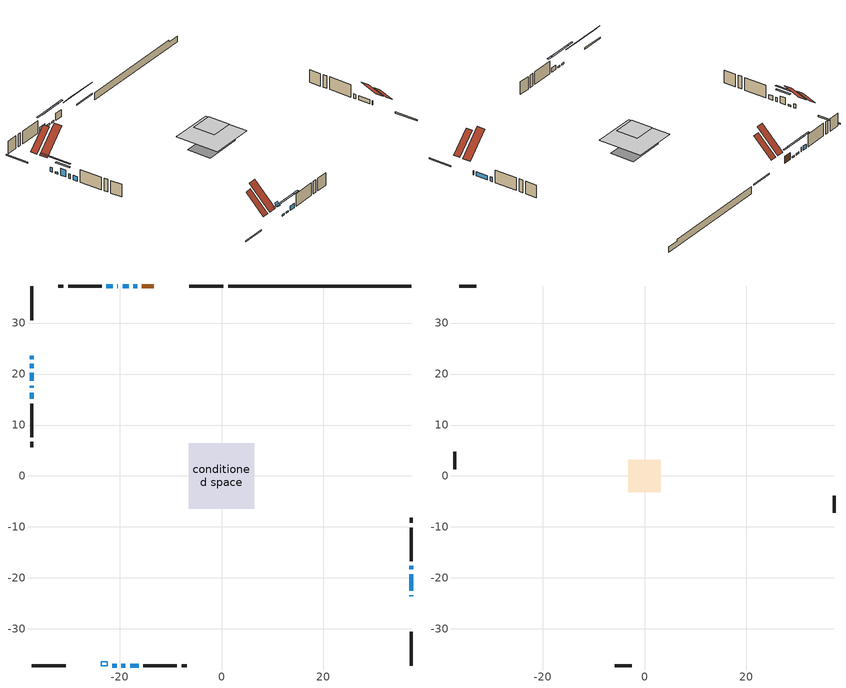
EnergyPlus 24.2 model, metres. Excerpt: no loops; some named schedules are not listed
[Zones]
conditioned space
 floor adiabatic (AdiabaticFloorConstruction): -6.39,-6.39 -6.39,6.39 6.39,6.39 6.39,-6.39 z1.7
 floor foundation (Slab1 construction): -5.49,-3.5 -5.49,3.5 5.49,3.5 5.49,-3.5 z-1.58
 wall outside (RimJoist1 construction): 0.38,37.27 -6.37,37.27 / -37.27,-37.27 -30.53,-37.27 / -37.27,37.27 -37.27,30.53 / 37.27,-37.27 37.27,-30.53 z0.48:0.78
 wall outside (AdiabaticWallConstruction 1): -13.32,37.27 -15.6,37.27 z0.48:2.51
 wall outside (AdiabaticWallConstruction): 37.27,-23.58 37.27,-23.44 / -37.27,23.58 -37.27,22.92 / -20.31,37.27 -20.45,37.27 / 37.27,-22.51 37.27,-19.24 / -37.27,17.72 -37.27,17.29 / -21.38,37.27 -22.56,37.27 / -37.27,16.36 -37.27,15.14 / -17.94,-37.27 -16.25,-37.27 / 37.27,-18.31 37.27,-17.65 z0.48:1.7; -16.52,37.27 -17.31,37.27 / -19.66,-37.27 -18.87,-37.27 z0.48:0.86; -18.24,37.27 -19.39,37.27 / -21.45,-37.27 -20.58,-37.27 z0.48:0.91; -37.27,21.99 -37.27,21.15 z0.48:0.94; -37.27,20.23 -37.27,18.65 z0.48:2.46
 wall outside (Wall1 construction): -23.49,37.27 -30.08,37.27 / -15.32,-37.27 -8.74,-37.27 / -37.27,14.21 -37.27,7.63 / 37.27,-16.72 37.27,-10.14 z0.48:4.14
 wall outside (Wall2 construction): -31.01,37.27 -32.04,37.27 / -7.81,-37.27 -6.77,-37.27 / -37.27,6.7 -37.27,5.66 / 37.27,-9.21 37.27,-8.17 z0.48:4.14
 wall foundation (FoundationWall1 construction): 1.31,37.27,-1.58 1.31,37.27,0.48 33.67,37.27,0.48 33.67,37.27,-0.03 37.27,37.27,-0.03 37.27,37.27,-1.58
 window (WindowConstruction 8): 37.27,-23.58 37.27,-23.44 z0.48:1.7
 window (WindowConstruction 7): -37.27,23.58 -37.27,22.92 z0.48:1.7
 window (WindowConstruction 10): -16.53,37.27 -17.31,37.27 z0.48:0.86
 window (WindowConstruction 11): -18.24,37.27 -19.38,37.27 z0.48:0.91
 window (WindowConstruction 12): -37.27,21.99 -37.27,21.15 z0.48:0.94
 window (WindowConstruction 13): -21.45,-37.27 -20.58,-37.27 z0.48:0.91
 window (WindowConstruction 14): -19.66,-37.27 -18.87,-37.27 z0.48:0.86
 window (WindowConstruction 9): -20.31,37.27 -20.45,37.27 z0.48:1.7
 window (WindowConstruction): -37.27,20.23 -37.27,18.65 z0.48:2.46
 window (WindowConstruction 1): 37.27,-22.51 37.27,-19.24 z0.48:1.7
 window (WindowConstruction 2): -37.27,17.72 -37.27,17.29 z0.48:1.7
 window (WindowConstruction 3): -21.38,37.27 -22.56,37.27 z0.48:1.7
 window (WindowConstruction 4): -37.27,16.36 -37.27,15.14 z0.48:1.7
 window (WindowConstruction 5): -17.94,-37.27 -16.25,-37.27 z0.48:1.7
 window (WindowConstruction 6): 37.27,-18.31 37.27,-17.65 z0.48:1.7
 door (Door): -13.32,37.27 -15.6,37.27 z0.48:2.51
 ceiling adiabatic (AdiabaticFloorConstruction): 6.39,-6.39 6.39,6.39 -6.39,6.39 -6.39,-6.39 z1.7
 roof outside (Roof2 construction): -12.39,37.27,4.14 -12.39,30.9,10.51 -10.14,30.9,10.51 -10.14,37.27,4.14; -24.5,-37.27,4.14 -24.5,-30.9,10.51 -26.76,-30.9,10.51 -26.76,-37.27,4.14; -37.27,24.5,4.14 -30.9,24.5,10.51 -30.9,26.76,10.51 -37.27,26.76,4.14; 37.27,-24.5,4.14 30.9,-24.5,10.51 30.9,-26.76,10.51 37.27,-26.76,4.14
 roof outside (AdiabaticRoofConstruction): -22.38,-37.27,4.14 -22.38,-36.42,4.99 -23.58,-36.42,4.99 -23.58,-37.27,4.14
 skylight (SkylightConstruction): -22.38,-37.27,4.14 -22.38,-36.42,4.99 -23.58,-36.42,4.99 -23.58,-37.27,4.14
attic - vented
 floor to conditioned space (Floor1 construction Reversed): -3.2,-3.2 -3.2,3.2 3.2,3.2 3.2,-3.2 z4.14
 wall outside (Wall3 construction): -32.97,37.27 -36.34,37.27 / -5.84,-37.27 -2.47,-37.27 / -37.27,4.73 -37.27,1.36 / 37.27,-7.24 37.27,-3.87 z0.48:4.14
 roof outside (Roof1 construction): -9.21,37.27,4.14 -9.21,31.86,9.54 -7.3,31.86,9.54 -7.3,37.27,4.14; -27.69,-37.27,4.14 -27.69,-31.86,9.54 -29.6,-31.86,9.54 -29.6,-37.27,4.14; -37.27,27.69,4.14 -31.86,27.69,9.54 -31.86,29.6,9.54 -37.27,29.6,4.14; 37.27,-27.69,4.14 31.86,-27.69,9.54 31.86,-29.6,9.54 37.27,-29.6,4.14
shading: -21.29,37.27 -12.54,37.27 -12.54,37.68 -21.29,37.68 z4.84; -23.36,37.27 -14.26,37.27 -14.26,37.68 -23.36,37.68 z4.89; -37.27,17.17 -37.27,25.97 -37.68,25.97 -37.68,17.17 z4.92; -16.6,-37.27 -25.43,-37.27 -25.43,-37.68 -16.6,-37.68 z4.89; -14.89,-37.27 -23.64,-37.27 -23.64,-37.68 -14.89,-37.68 z4.84; -37.27,17.23 -37.27,21.65 -37.68,21.65 -37.68,17.23 z3.88
[Building]
Building 1: Terrain=Suburbs
[Site:Location]
Toronto Intl AP_ON: Latitude {deg}=43.68; Longitude {deg}=-79.63; Time Zone {hr}=-5; Elevation {m}=173; Keep Site Location Information=Yes
[Site:GroundTemperature:Shallow]
4.59119, 2.66285, 2.50842, 3.42352, 7.09712, 10.7536, 13.9236, 15.9317, 16.1023, 14.4691, 11.3799, 7.83558
[Site:WaterMainsTemperature]
Calculation Method=Schedule; Temperature Schedule=mains temperature schedule
[Material] Roughness=Rough; Thermal Absorptance=0.9
Name | Thickness {m} | Conductivity {W/m-K} | Density {kg/m3} | Specific Heat {J/kg-K} | Solar Absorptance | Visible Absorptance
asphalt or fiberglass shingles | 0.00635 | 0.162714 | 1121.4 | 1465.45 | 0.4 | 0.4
asphalt or fiberglass shingles 1 | 0.00635 | 0.162714 | 1121.4 | 1465.45 | 0.7 | 0.7
ceiling loosefill ins | 0.0846667 | 0.0480833 | 16.02 | 1046.75 | 0.7 | 0.7
ceiling stud and cavity | 0.1397 | 0.645001 | 65.682 | 1177.47 | 0.7 | 0.7
concrete 4.0 in. | 0.1016 | 1.803125 | 2242.8 | 837.4 | 0.7 | 0.7
concrete 8.0 in. | 0.2032 | 1.803125 | 2242.8 | 837.4 | 0.7 | 0.7
door material | 0.04445 | 0.053851 | 512.64 | 1214.23 | 0.7 | 0.7
exterior vertical ins | 0.0436689 | 0.029427 | 32.04 | 1214.23 | 0.7 | 0.7
floor covering | 0.0127 | 0.0433444 | 54.468 | 1339.84 | 0.6 | 0.6
floor rigid ins; roof rigid ins 1; wall rigid ins | 0.512978 | 0.029427 | 32.04 | 1214.23 | 0.7 | 0.7
floor stud and cavity | 0.1397 | 1.75129 | 37.0049 | 1207.88 | 0.7 | 0.7
furniture material conditioned space 1 | 0.1524 | 0.115458 | 640.8 | 1214.23 | 0.6 | 0.6
gypsum board | 0.0127 | 0.160291 | 801 | 837.4 | 0.6 | 0.6
gypsum board 1 | 0.0127 | 0.160291 | 801 | 837.4 | 0.7 | 0.7
osb sheathing 0.5 in. | 0.0127 | 0.115458 | 512.64 | 1214.23 | 0.7 | 0.7
osb sheathing 0.75 in. | 0.01905 | 0.115458 | 512.64 | 1214.23 | 0.7 | 0.7
osb sheathing 2.0 in. | 0.0508 | 0.115458 | 512.64 | 1214.23 | 0.7 | 0.7
rim joist rigid ins; roof rigid ins | 0.051816 | 0.029427 | 32.04 | 1214.23 | 0.7 | 0.7
rim joist stud and cavity | 0.0508 | 0.128462 | 125.044 | 1163.47 | 0.6 | 0.6
roof stud and cavity | 0.2032 | 0.119408 | 78.34581 | 1123.46 | 0.7 | 0.7
roof stud and cavity 1 | 0.18415 | 1.7869 | 37.0049 | 1207.88 | 0.6 | 0.6
wall stud and cavity | 0.1397 | 0.11515 | 139.0536 | 1170.24 | 0.7 | 0.7
wall stud and cavity 1 | 0.1397 | 0.108534 | 139.0536 | 1170.24 | 0.7 | 0.7
wall stud and cavity 2 | 0.0889 | 6.9971 | 50.32683 | 1063.81 | 0.6 | 0.6
wall stud and cavity 3 | 0.0889 | 0.380278 | 52.3479 | 1209.89 | 0.7 | 0.7
wall stud and cavity 4 | 0.0889 | 0.391764 | 83.0341 | 1211.67 | 0.7 | 0.7
wood siding | 0.0254 | 0.102417 | 544.68 | 1172.36 | 0.4 | 0.4
wood siding 1 | 0.00254 | 0.102417 | 544.68 | 1172.36 | 0.4 | 0.4
wood siding 2; wood siding 3; wood siding 4 | 0.0254 | 0.102417 | 544.68 | 1172.36 | 0.7 | 0.7
[WindowMaterial:SimpleGlazingSystem]
Name | U-Factor {W/m2-K} | Solar Heat Gain Coefficient
SkylightMaterial | 6.85252 | 0.8387
WindowMaterial | 4.3272 | 0.68
WindowMaterial 1 | 3.27961 | 0.66
WindowMaterial 10 | 3.03319 | 0.44
WindowMaterial 2 | 3.259172 | 0.45
WindowMaterial 3 | 3.28586 | 0.57
WindowMaterial 4 | 3.29154 | 0.59
WindowMaterial 5 | 3.26882 | 0.55
WindowMaterial 6 | 7.08671 | 0.65
WindowMaterial 7 | 6.169147 | 0.57
WindowMaterial 8 | 5.57693 | 0.6
WindowMaterial 9 | 5.80348 | 0.59
[Construction]
AdiabaticFloorConstruction: floor stud and cavity, floor rigid ins, osb sheathing 0.75 in., floor covering
AdiabaticRoofConstruction: asphalt or fiberglass shingles 1, roof rigid ins 1, osb sheathing 0.75 in., roof stud and cavity 1
AdiabaticWallConstruction: wood siding 3, wall rigid ins, wall stud and cavity 3, gypsum board
AdiabaticWallConstruction 1: wood siding 4, wall rigid ins, wall stud and cavity 3, gypsum board
Door: door material
Floor1 construction Reversed: gypsum board, ceiling stud and cavity, ceiling loosefill ins
FoundationWall1 construction: concrete 8.0 in., gypsum board 1
furniture construction conditioned space 1: furniture material conditioned space 1
PartitionWallConstruction: gypsum board, wall stud and cavity 4, gypsum board
RimJoist1 construction: wood siding 2, rim joist rigid ins, osb sheathing 2.0 in., rim joist stud and cavity
Roof1 construction: asphalt or fiberglass shingles
Roof2 construction: asphalt or fiberglass shingles, roof rigid ins, osb sheathing 0.75 in., roof stud and cavity, gypsum board
SkylightConstruction: SkylightMaterial
Slab1 construction: concrete 4.0 in.
Wall1 construction: wood siding, osb sheathing 0.5 in., wall stud and cavity, gypsum board
Wall2 construction: wood siding, osb sheathing 0.5 in., wall stud and cavity 1, gypsum board
Wall3 construction: wood siding 1, wall stud and cavity 2
WindowConstruction: WindowMaterial
WindowConstruction 1: WindowMaterial 1
WindowConstruction 10; WindowConstruction 14: WindowMaterial 7
WindowConstruction 11: WindowMaterial 8
WindowConstruction 12: WindowMaterial 9
WindowConstruction 13: WindowMaterial 10
WindowConstruction 2: WindowMaterial 2
WindowConstruction 3; WindowConstruction 4: WindowMaterial 3
WindowConstruction 5: WindowMaterial 4
WindowConstruction 6; WindowConstruction 7: WindowMaterial 5
WindowConstruction 8; WindowConstruction 9: WindowMaterial 6
[Zone] Multiplier=1; Part of Total Floor Area=Yes
Name | Volume {m3}
attic - vented | 32.4914
conditioned space | 531.5
[Space]
Name | Zone | Volume {m3}
attic - vented 1 | attic - vented | 32.4914
conditioned space 1 | conditioned space | 531.5
[ZoneInfiltration:EffectiveLeakageArea]
infil attic - vented 1: Zone or Space=attic - vented 1; Schedule=Always On Discrete; Effective Air Leakage Area {cm2}=1693.36; Stack Coefficient=0.000630328; Wind Coefficient=1.6963e-05
[ZoneMixing]
whole house fan mix: Zone or Space=attic - vented; Schedule=Always On Continuous; Design Flow Rate Calculation Method=Flow/Zone; Design Flow Rate {m3/s}=0; Source Zone or Space=conditioned space
[SurfaceProperty:ExposedFoundationPerimeter]
Slab1: Exposed Perimeter Calculation Method=TotalExposedPerimeter; Total Exposed Perimeter {m}=35.966
[InternalMass] Zone or ZoneList=conditioned space; Space or SpaceList=conditioned space 1
Name | Construction | Surface Area {m2}
furniture mass conditioned space 1 | furniture construction conditioned space 1 | 96.2
partition wall mass | PartitionWallConstruction | 240.5
[Lights]
interior lighting: Zone or ZoneList or Space or SpaceList=conditioned space 1; Schedule=interior lighting schedule; Design Level Calculation Method=LightingLevel; Lighting Level {W}=343.2; Return Air Fraction=0; Fraction Radiant=0.6; Fraction Visible=0.2; Fraction Replaceable=1
[People]
occupants: Zone or ZoneList or Space or SpaceList=conditioned space 1; Number of People Schedule=occupants schedule; Number of People Calculation Method=People; Number of People=3; Fraction Radiant=0.314171; Sensible Heat Fraction=0.56303; Activity Level Schedule=occupants activity schedule; Carbon Dioxide Generation Rate {m3/s-W}=0; Enable ASHRAE 55 Comfort Warnings=No; Mean Radiant Temperature Calculation Type=EnclosureAveraged
[ElectricEquipment] Zone or ZoneList or Space or SpaceList=conditioned space 1; Design Level Calculation Method=EquipmentLevel
Name | Schedule | Design Level {W} | Fraction Latent | Fraction Radiant | Fraction Lost
clothes dryer | clothes dryer schedule | 140.772 | 0.015 | 0.081 | 0.85
clothes washer | clothes washer schedule | 32.1985 | 0.03 | 0.162 | 0.7
cooking range | cooking range schedule | 215.147 | 0.08 | 0.432 | 0.2
dishwasher | dishwasher schedule | 66.8632 | 0.3 | 0.18 | 0.4
fridge | fridge schedule | 72.9452 | 0 | 0.6 | 0
mech vent house fan | mech vent house fan schedule | 0 | 0 | 0 | 1
mech vent house fan cfis | mech vent house fan cfis schedule | 0 | 0 | 0 | 0
misc plug loads | misc plug loads schedule | 494.7 | 0.045 | 0.513 | 0.1
whole house fan | Always On Discrete | 0 | 0 | 0 | 1
[OtherEquipment] Zone or ZoneList or Space or SpaceList=conditioned space 1; Design Level Calculation Method=EquipmentLevel
Name | Fuel Type | Schedule | Design Level {W} | Fraction Latent | Fraction Radiant | Fraction Lost
clothes dryer 1 | Electricity | clothes dryer schedule | 0 | 0.015 | 0.081 | 0.85
cooking range 1 | Electricity | cooking range schedule | 0 | 0.08 | 0.432 | 0.2
general water use latent | None | general water use schedule | 62.594 | 1 | 0 | 0
general water use sensible | None | general water use schedule | -61.6891 | 0 | 0.6 | 0
mech vent house fan latent load | None | Always On Discrete | 0 | 1 | 0 | 0
mech vent house fan sensible load | None | Always On Discrete | 0 | 0 | 0 | 0
water heater energy adjustment1 | NaturalGas | Always On Discrete | 0.01 | 0 | 0 | 1
[ZoneInfiltration:DesignFlowRate] Zone or ZoneList or Space or SpaceList=conditioned space 1; Schedule=Always On Discrete; Design Flow Rate Calculation Method=Flow/Zone; Design Flow Rate {m3/s}=0
infil flow; natural vent flow; whole house fan flow
[Foundation:Kiva]
Foundation Kiva 1: Initial Indoor Air Temperature {C}=18; Wall Height Above Grade {m}=0.479999; Wall Depth Below Slab {m}=0.2032; Custom Block Material Name 1=exterior vertical ins; Custom Block Depth 1 {m}=2.05999; Custom Block X Position 1 {m}=0.2159; Custom Block Z Position 1 {m}=0
[Foundation:Kiva:Settings]
Soil Conductivity {W/m-K}=0.849921; Soil Density {kg/m3}=1842.3; Soil Specific Heat {J/kg-K}=418.7; Ground Solar Absorptivity=0.9; Ground Thermal Absorptivity=0.9; Ground Surface Roughness {m}=0.03; Far-Field Width {m}=40; Deep-Ground Boundary Condition=ZeroFlux; Deep-Ground Depth {m}=40; Minimum Cell Dimension {m}=0.2; Maximum Cell Growth Coefficient=3; Simulation Timestep=Timestep
[Exterior:Lights]
exterior lighting: Schedule=exterior lighting schedule; Design Level {W}=75.6
[Schedule:Constant]
Name | Hourly Value
Always On Continuous; mech vent house fan schedule; mech vent house fan cfis schedule; Always On Discrete | 1
occupants activity schedule | 117.228
fridge schedule | 0
[Schedule:Week:Daily]
interior lighting schedule Week Rule - Jan1-Jan27: interior lighting schedule day, interior lighting schedule day, interior lighting schedule day, interior lighting schedule day, interior lighting schedule day, interior lighting schedule day, interior lighting schedule day, interior lighting schedule default day, interior lighting schedule default day, interior lighting schedule default day, interior lighting schedule default day, interior lighting schedule default day
interior lighting schedule Week Rule - Jan28-Feb3: interior lighting schedule day, interior lighting schedule day, interior lighting schedule day, interior lighting schedule day, interior lighting schedule day 1, interior lighting schedule day 1, interior lighting schedule day 1, interior lighting schedule default day, interior lighting schedule default day, interior lighting schedule default day, interior lighting schedule default day, interior lighting schedule default day
interior lighting schedule Week Rule - Feb4-Feb24: interior lighting schedule day 1, interior lighting schedule day 1, interior lighting schedule day 1, interior lighting schedule day 1, interior lighting schedule day 1, interior lighting schedule day 1, interior lighting schedule day 1, interior lighting schedule default day, interior lighting schedule default day, interior lighting schedule default day, interior lighting schedule default day, interior lighting schedule default day
interior lighting schedule Week Rule - Feb25-Mar3: interior lighting schedule day 1, interior lighting schedule day 1, interior lighting schedule day 1, interior lighting schedule day 1, interior lighting schedule day 2, interior lighting schedule day 2, interior lighting schedule day 2, interior lighting schedule default day, interior lighting schedule default day, interior lighting schedule default day, interior lighting schedule default day, interior lighting schedule default day
interior lighting schedule Week Rule - Mar4-Mar31: interior lighting schedule day 2, interior lighting schedule day 2, interior lighting schedule day 2, interior lighting schedule day 2, interior lighting schedule day 2, interior lighting schedule day 2, interior lighting schedule day 2, interior lighting schedule default day, interior lighting schedule default day, interior lighting schedule default day, interior lighting schedule default day, interior lighting schedule default day
interior lighting schedule Week Rule - Apr1-Apr28: interior lighting schedule day 3, interior lighting schedule day 3, interior lighting schedule day 3, interior lighting schedule day 3, interior lighting schedule day 3, interior lighting schedule day 3, interior lighting schedule day 3, interior lighting schedule default day, interior lighting schedule default day, interior lighting schedule default day, interior lighting schedule default day, interior lighting schedule default day
interior lighting schedule Week Rule - Apr29-May5: interior lighting schedule day 3, interior lighting schedule day 3, interior lighting schedule day 4, interior lighting schedule day 4, interior lighting schedule day 4, interior lighting schedule day 4, interior lighting schedule day 4, interior lighting schedule default day, interior lighting schedule default day, interior lighting schedule default day, interior lighting schedule default day, interior lighting schedule default day
interior lighting schedule Week Rule - May6-May26: interior lighting schedule day 4, interior lighting schedule day 4, interior lighting schedule day 4, interior lighting schedule day 4, interior lighting schedule day 4, interior lighting schedule day 4, interior lighting schedule day 4, interior lighting schedule default day, interior lighting schedule default day, interior lighting schedule default day, interior lighting schedule default day, interior lighting schedule default day
interior lighting schedule Week Rule - May27-Jun2: interior lighting schedule day 4, interior lighting schedule day 4, interior lighting schedule day 4, interior lighting schedule day 4, interior lighting schedule day 4, interior lighting schedule day 5, interior lighting schedule day 5, interior lighting schedule default day, interior lighting schedule default day, interior lighting schedule default day, interior lighting schedule default day, interior lighting schedule default day
interior lighting schedule Week Rule - Jun3-Jun30: interior lighting schedule day 5, interior lighting schedule day 5, interior lighting schedule day 5, interior lighting schedule day 5, interior lighting schedule day 5, interior lighting schedule day 5, interior lighting schedule day 5, interior lighting schedule default day, interior lighting schedule default day, interior lighting schedule default day, interior lighting schedule default day, interior lighting schedule default day
interior lighting schedule Week Rule - Jul1-Jul28: interior lighting schedule day 6, interior lighting schedule day 6, interior lighting schedule day 6, interior lighting schedule day 6, interior lighting schedule day 6, interior lighting schedule day 6, interior lighting schedule day 6, interior lighting schedule default day, interior lighting schedule default day, interior lighting schedule default day, interior lighting schedule default day, interior lighting schedule default day
interior lighting schedule Week Rule - Jul29-Aug4: interior lighting schedule day 6, interior lighting schedule day 6, interior lighting schedule day 6, interior lighting schedule day 7, interior lighting schedule day 7, interior lighting schedule day 7, interior lighting schedule day 7, interior lighting schedule default day, interior lighting schedule default day, interior lighting schedule default day, interior lighting schedule default day, interior lighting schedule default day
interior lighting schedule Week Rule - Aug5-Aug25: interior lighting schedule day 7, interior lighting schedule day 7, interior lighting schedule day 7, interior lighting schedule day 7, interior lighting schedule day 7, interior lighting schedule day 7, interior lighting schedule day 7, interior lighting schedule default day, interior lighting schedule default day, interior lighting schedule default day, interior lighting schedule default day, interior lighting schedule default day
interior lighting schedule Week Rule - Aug26-Sep1: interior lighting schedule day 7, interior lighting schedule day 7, interior lighting schedule day 7, interior lighting schedule day 7, interior lighting schedule day 7, interior lighting schedule day 7, interior lighting schedule day 8, interior lighting schedule default day, interior lighting schedule default day, interior lighting schedule default day, interior lighting schedule default day, interior lighting schedule default day
interior lighting schedule Week Rule - Sep2-Sep29: interior lighting schedule day 8, interior lighting schedule day 8, interior lighting schedule day 8, interior lighting schedule day 8, interior lighting schedule day 8, interior lighting schedule day 8, interior lighting schedule day 8, interior lighting schedule default day, interior lighting schedule default day, interior lighting schedule default day, interior lighting schedule default day, interior lighting schedule default day
interior lighting schedule Week Rule - Sep30-Oct6: interior lighting schedule day 8, interior lighting schedule day 9, interior lighting schedule day 9, interior lighting schedule day 9, interior lighting schedule day 9, interior lighting schedule day 9, interior lighting schedule day 9, interior lighting schedule default day, interior lighting schedule default day, interior lighting schedule default day, interior lighting schedule default day, interior lighting schedule default day
interior lighting schedule Week Rule - Oct7-Oct27: interior lighting schedule day 9, interior lighting schedule day 9, interior lighting schedule day 9, interior lighting schedule day 9, interior lighting schedule day 9, interior lighting schedule day 9, interior lighting schedule day 9, interior lighting schedule default day, interior lighting schedule default day, interior lighting schedule default day, interior lighting schedule default day, interior lighting schedule default day
interior lighting schedule Week Rule - Oct28-Nov3: interior lighting schedule day 9, interior lighting schedule day 9, interior lighting schedule day 9, interior lighting schedule day 9, interior lighting schedule day 10, interior lighting schedule day 10, interior lighting schedule day 10, interior lighting schedule default day, interior lighting schedule default day, interior lighting schedule default day, interior lighting schedule default day, interior lighting schedule default day
interior lighting schedule Week Rule - Nov4-Nov24: interior lighting schedule day 10, interior lighting schedule day 10, interior lighting schedule day 10, interior lighting schedule day 10, interior lighting schedule day 10, interior lighting schedule day 10, interior lighting schedule day 10, interior lighting schedule default day, interior lighting schedule default day, interior lighting schedule default day, interior lighting schedule default day, interior lighting schedule default day
interior lighting schedule Week Rule - Nov25-Dec1: interior lighting schedule day 10, interior lighting schedule day 10, interior lighting schedule day 10, interior lighting schedule day 10, interior lighting schedule day 10, interior lighting schedule day 10, interior lighting schedule day 11, interior lighting schedule default day, interior lighting schedule default day, interior lighting schedule default day, interior lighting schedule default day, interior lighting schedule default day
interior lighting schedule Week Rule - Dec2-Dec31: interior lighting schedule day 11, interior lighting schedule day 11, interior lighting schedule day 11, interior lighting schedule day 11, interior lighting schedule day 11, interior lighting schedule day 11, interior lighting schedule day 11, interior lighting schedule default day, interior lighting schedule default day, interior lighting schedule default day, interior lighting schedule default day, interior lighting schedule default day
occupants schedule Week Rule - Jan1-Dec31: occupants schedule day, occupants schedule day, occupants schedule day, occupants schedule day, occupants schedule day, occupants schedule day, occupants schedule day, occupants schedule default day, occupants schedule default day, occupants schedule default day, occupants schedule default day, occupants schedule default day
clothes dryer schedule Week Rule - Jan1-Dec31: clothes dryer schedule day, clothes dryer schedule day, clothes dryer schedule day, clothes dryer schedule day, clothes dryer schedule day, clothes dryer schedule day, clothes dryer schedule day, clothes dryer schedule default day, clothes dryer schedule default day, clothes dryer schedule default day, clothes dryer schedule default day, clothes dryer schedule default day
clothes washer schedule Week Rule - Jan1-Dec31: clothes washer schedule day, clothes washer schedule day, clothes washer schedule day, clothes washer schedule day, clothes washer schedule day, clothes washer schedule day, clothes washer schedule day, clothes washer schedule default day, clothes washer schedule default day, clothes washer schedule default day, clothes washer schedule default day, clothes washer schedule default day
cooking range schedule Week Rule - Jan1-Dec31: cooking range schedule day, cooking range schedule day, cooking range schedule day, cooking range schedule day, cooking range schedule day, cooking range schedule day, cooking range schedule day, cooking range schedule default day, cooking range schedule default day, cooking range schedule default day, cooking range schedule default day, cooking range schedule default day
dishwasher schedule Week Rule - Jan1-Dec31: dishwasher schedule day, dishwasher schedule day, dishwasher schedule day, dishwasher schedule day, dishwasher schedule day, dishwasher schedule day, dishwasher schedule day, dishwasher schedule default day, dishwasher schedule default day, dishwasher schedule default day, dishwasher schedule default day, dishwasher schedule default day
misc plug loads schedule Week Rule - Jan1-Dec31: misc plug loads schedule day, misc plug loads schedule day, misc plug loads schedule day, misc plug loads schedule day, misc plug loads schedule day, misc plug loads schedule day, misc plug loads schedule day, misc plug loads schedule default day, misc plug loads schedule default day, misc plug loads schedule default day, misc plug loads schedule default day, misc plug loads schedule default day
general water use schedule Week Rule - Jan1-Dec31: general water use schedule day, general water use schedule day, general water use schedule day, general water use schedule day, general water use schedule day, general water use schedule day, general water use schedule day, general water use schedule default day, general water use schedule default day, general water use schedule default day, general water use schedule default day, general water use schedule default day
exterior lighting schedule Week Rule - Jan1-Jan27: exterior lighting schedule day, exterior lighting schedule day, exterior lighting schedule day, exterior lighting schedule day, exterior lighting schedule day, exterior lighting schedule day, exterior lighting schedule day, exterior lighting schedule default day, exterior lighting schedule default day, exterior lighting schedule default day, exterior lighting schedule default day, exterior lighting schedule default day
exterior lighting schedule Week Rule - Jan28-Feb3: exterior lighting schedule day, exterior lighting schedule day, exterior lighting schedule day, exterior lighting schedule day, exterior lighting schedule day 1, exterior lighting schedule day 1, exterior lighting schedule day 1, exterior lighting schedule default day, exterior lighting schedule default day, exterior lighting schedule default day, exterior lighting schedule default day, exterior lighting schedule default day
exterior lighting schedule Week Rule - Feb4-Feb24: exterior lighting schedule day 1, exterior lighting schedule day 1, exterior lighting schedule day 1, exterior lighting schedule day 1, exterior lighting schedule day 1, exterior lighting schedule day 1, exterior lighting schedule day 1, exterior lighting schedule default day, exterior lighting schedule default day, exterior lighting schedule default day, exterior lighting schedule default day, exterior lighting schedule default day
exterior lighting schedule Week Rule - Feb25-Mar3: exterior lighting schedule day 1, exterior lighting schedule day 1, exterior lighting schedule day 1, exterior lighting schedule day 1, exterior lighting schedule day 2, exterior lighting schedule day 2, exterior lighting schedule day 2, exterior lighting schedule default day, exterior lighting schedule default day, exterior lighting schedule default day, exterior lighting schedule default day, exterior lighting schedule default day
exterior lighting schedule Week Rule - Mar4-Mar31: exterior lighting schedule day 2, exterior lighting schedule day 2, exterior lighting schedule day 2, exterior lighting schedule day 2, exterior lighting schedule day 2, exterior lighting schedule day 2, exterior lighting schedule day 2, exterior lighting schedule default day, exterior lighting schedule default day, exterior lighting schedule default day, exterior lighting schedule default day, exterior lighting schedule default day
exterior lighting schedule Week Rule - Apr1-Apr28: exterior lighting schedule day 3, exterior lighting schedule day 3, exterior lighting schedule day 3, exterior lighting schedule day 3, exterior lighting schedule day 3, exterior lighting schedule day 3, exterior lighting schedule day 3, exterior lighting schedule default day, exterior lighting schedule default day, exterior lighting schedule default day, exterior lighting schedule default day, exterior lighting schedule default day
exterior lighting schedule Week Rule - Apr29-May5: exterior lighting schedule day 3, exterior lighting schedule day 3, exterior lighting schedule day 4, exterior lighting schedule day 4, exterior lighting schedule day 4, exterior lighting schedule day 4, exterior lighting schedule day 4, exterior lighting schedule default day, exterior lighting schedule default day, exterior lighting schedule default day, exterior lighting schedule default day, exterior lighting schedule default day
exterior lighting schedule Week Rule - May6-May26: exterior lighting schedule day 4, exterior lighting schedule day 4, exterior lighting schedule day 4, exterior lighting schedule day 4, exterior lighting schedule day 4, exterior lighting schedule day 4, exterior lighting schedule day 4, exterior lighting schedule default day, exterior lighting schedule default day, exterior lighting schedule default day, exterior lighting schedule default day, exterior lighting schedule default day
exterior lighting schedule Week Rule - May27-Jun2: exterior lighting schedule day 4, exterior lighting schedule day 4, exterior lighting schedule day 4, exterior lighting schedule day 4, exterior lighting schedule day 4, exterior lighting schedule day 5, exterior lighting schedule day 5, exterior lighting schedule default day, exterior lighting schedule default day, exterior lighting schedule default day, exterior lighting schedule default day, exterior lighting schedule default day
exterior lighting schedule Week Rule - Jun3-Jun30: exterior lighting schedule day 5, exterior lighting schedule day 5, exterior lighting schedule day 5, exterior lighting schedule day 5, exterior lighting schedule day 5, exterior lighting schedule day 5, exterior lighting schedule day 5, exterior lighting schedule default day, exterior lighting schedule default day, exterior lighting schedule default day, exterior lighting schedule default day, exterior lighting schedule default day
exterior lighting schedule Week Rule - Jul1-Jul28: exterior lighting schedule day 6, exterior lighting schedule day 6, exterior lighting schedule day 6, exterior lighting schedule day 6, exterior lighting schedule day 6, exterior lighting schedule day 6, exterior lighting schedule day 6, exterior lighting schedule default day, exterior lighting schedule default day, exterior lighting schedule default day, exterior lighting schedule default day, exterior lighting schedule default day
exterior lighting schedule Week Rule - Jul29-Aug4: exterior lighting schedule day 6, exterior lighting schedule day 6, exterior lighting schedule day 6, exterior lighting schedule day 7, exterior lighting schedule day 7, exterior lighting schedule day 7, exterior lighting schedule day 7, exterior lighting schedule default day, exterior lighting schedule default day, exterior lighting schedule default day, exterior lighting schedule default day, exterior lighting schedule default day
exterior lighting schedule Week Rule - Aug5-Aug25: exterior lighting schedule day 7, exterior lighting schedule day 7, exterior lighting schedule day 7, exterior lighting schedule day 7, exterior lighting schedule day 7, exterior lighting schedule day 7, exterior lighting schedule day 7, exterior lighting schedule default day, exterior lighting schedule default day, exterior lighting schedule default day, exterior lighting schedule default day, exterior lighting schedule default day
exterior lighting schedule Week Rule - Aug26-Sep1: exterior lighting schedule day 7, exterior lighting schedule day 7, exterior lighting schedule day 7, exterior lighting schedule day 7, exterior lighting schedule day 7, exterior lighting schedule day 7, exterior lighting schedule day 8, exterior lighting schedule default day, exterior lighting schedule default day, exterior lighting schedule default day, exterior lighting schedule default day, exterior lighting schedule default day
exterior lighting schedule Week Rule - Sep2-Sep29: exterior lighting schedule day 8, exterior lighting schedule day 8, exterior lighting schedule day 8, exterior lighting schedule day 8, exterior lighting schedule day 8, exterior lighting schedule day 8, exterior lighting schedule day 8, exterior lighting schedule default day, exterior lighting schedule default day, exterior lighting schedule default day, exterior lighting schedule default day, exterior lighting schedule default day
exterior lighting schedule Week Rule - Sep30-Oct6: exterior lighting schedule day 8, exterior lighting schedule day 9, exterior lighting schedule day 9, exterior lighting schedule day 9, exterior lighting schedule day 9, exterior lighting schedule day 9, exterior lighting schedule day 9, exterior lighting schedule default day, exterior lighting schedule default day, exterior lighting schedule default day, exterior lighting schedule default day, exterior lighting schedule default day
exterior lighting schedule Week Rule - Oct7-Oct27: exterior lighting schedule day 9, exterior lighting schedule day 9, exterior lighting schedule day 9, exterior lighting schedule day 9, exterior lighting schedule day 9, exterior lighting schedule day 9, exterior lighting schedule day 9, exterior lighting schedule default day, exterior lighting schedule default day, exterior lighting schedule default day, exterior lighting schedule default day, exterior lighting schedule default day
[Schedule:Year]
interior lighting schedule: interior lighting schedule Week Rule - Jan1-Jan27, 1, 1, 1, 27, interior lighting schedule Week Rule - Jan28-Feb3, 1, 28, 2, 3, interior lighting schedule Week Rule - Feb4-Feb24, 2, 4, 2, 24, interior lighting schedule Week Rule - Feb25-Mar3, 2, 25, 3, 3, interior lighting schedule Week Rule - Mar4-Mar31, 3, 4, 3, 31, interior lighting schedule Week Rule - Apr1-Apr28, 4, 1, 4, 28, interior lighting schedule Week Rule - Apr29-May5, 4, 29, 5, 5, interior lighting schedule Week Rule - May6-May26, 5, 6, 5, 26, interior lighting schedule Week Rule - May27-Jun2, 5, 27, 6, 2, interior lighting schedule Week Rule - Jun3-Jun30, 6, 3, 6, 30, interior lighting schedule Week Rule - Jul1-Jul28, 7, 1, 7, 28, interior lighting schedule Week Rule - Jul29-Aug4, 7, 29, 8, 4, interior lighting schedule Week Rule - Aug5-Aug25, 8, 5, 8, 25, interior lighting schedule Week Rule - Aug26-Sep1, 8, 26, 9, 1, interior lighting schedule Week Rule - Sep2-Sep29, 9, 2, 9, 29, interior lighting schedule Week Rule - Sep30-Oct6, 9, 30, 10, 6, interior lighting schedule Week Rule - Oct7-Oct27, 10, 7, 10, 27, interior lighting schedule Week Rule - Oct28-Nov3, 10, 28, 11, 3, interior lighting schedule Week Rule - Nov4-Nov24, 11, 4, 11, 24, interior lighting schedule Week Rule - Nov25-Dec1, 11, 25, 12, 1, interior lighting schedule Week Rule - Dec2-Dec31, 12, 2, 12, 31
occupants schedule: occupants schedule Week Rule - Jan1-Dec31, 1, 1, 12, 31
clothes dryer schedule: clothes dryer schedule Week Rule - Jan1-Dec31, 1, 1, 12, 31
clothes washer schedule: clothes washer schedule Week Rule - Jan1-Dec31, 1, 1, 12, 31
cooking range schedule: cooking range schedule Week Rule - Jan1-Dec31, 1, 1, 12, 31
dishwasher schedule: dishwasher schedule Week Rule - Jan1-Dec31, 1, 1, 12, 31
misc plug loads schedule: misc plug loads schedule Week Rule - Jan1-Dec31, 1, 1, 12, 31
general water use schedule: general water use schedule Week Rule - Jan1-Dec31, 1, 1, 12, 31
exterior lighting schedule: exterior lighting schedule Week Rule - Jan1-Jan27, 1, 1, 1, 27, exterior lighting schedule Week Rule - Jan28-Feb3, 1, 28, 2, 3, exterior lighting schedule Week Rule - Feb4-Feb24, 2, 4, 2, 24, exterior lighting schedule Week Rule - Feb25-Mar3, 2, 25, 3, 3, exterior lighting schedule Week Rule - Mar4-Mar31, 3, 4, 3, 31, exterior lighting schedule Week Rule - Apr1-Apr28, 4, 1, 4, 28, exterior lighting schedule Week Rule - Apr29-May5, 4, 29, 5, 5, exterior lighting schedule Week Rule - May6-May26, 5, 6, 5, 26, exterior lighting schedule Week Rule - May27-Jun2, 5, 27, 6, 2, exterior lighting schedule Week Rule - Jun3-Jun30, 6, 3, 6, 30, exterior lighting schedule Week Rule - Jul1-Jul28, 7, 1, 7, 28, exterior lighting schedule Week Rule - Jul29-Aug4, 7, 29, 8, 4, exterior lighting schedule Week Rule - Aug5-Aug25, 8, 5, 8, 25, exterior lighting schedule Week Rule - Aug26-Sep1, 8, 26, 9, 1, exterior lighting schedule Week Rule - Sep2-Sep29, 9, 2, 9, 29, exterior lighting schedule Week Rule - Sep30-Oct6, 9, 30, 10, 6, exterior lighting schedule Week Rule - Oct7-Oct27, 10, 7, 10, 27, exterior lighting schedule Week Rule - Oct28-Nov3, 10, 28, 11, 3, exterior lighting schedule Week Rule - Nov4-Nov24, 11, 4, 11, 24, exterior lighting schedule Week Rule - Nov25-Dec1, 11, 25, 12, 1, exterior lighting schedule Week Rule - Dec2-Dec31, 12, 2, 12, 31
[Schedule:Compact]
mains temperature schedule: Through: 01/01, For: AllDays, Until: 24:00, 8.43722, Through: 01/02, For: AllDays, Until: 24:00, 8.37111, Through: 01/03, For: AllDays, Until: 24:00, 8.30611, Through: 01/04, For: AllDays, Until: 24:00, 8.24222, Through: 01/05, For: AllDays, Until: 24:00, 8.17944, Through: 01/06, For: AllDays, Until: 24:00, 8.11833, Through: 01/07, For: AllDays, Until: 24:00, 8.05833, Through: 01/08, For: AllDays, Until: 24:00, 7.99944, Through: 01/09, For: AllDays, Until: 24:00, 7.94222, Through: 01/10, For: AllDays, Until: 24:00, 7.88611, Through: 01/11, For: AllDays, Until: 24:00, 7.83167, Through: 01/12, For: AllDays, Until: 24:00, 7.77833, Through: 01/13, For: AllDays, Until: 24:00, 7.72611, Through: 01/14, For: AllDays, Until: 24:00, 7.67556, Through: 01/15, For: AllDays, Until: 24:00, 7.62667, Through: 01/16, For: AllDays, Until: 24:00, 7.57889, Through: 01/17, For: AllDays, Until: 24:00, 7.53278, Through: 01/18, For: AllDays, Until: 24:00, 7.48778, Through: 01/19, For: AllDays, Until: 24:00, 7.44444, Through: 01/20, For: AllDays, Until: 24:00, 7.40278, Through: 01/21, For: AllDays, Until: 24:00, 7.36278, Through: 01/22, For: AllDays, Until: 24:00, 7.32389, Through: 01/23, For: AllDays, Until: 24:00, 7.28667, Through: 01/24, For: AllDays, Until: 24:00, 7.25056, Through: 01/25, For: AllDays, Until: 24:00, 7.21667, Through: 01/26, For: AllDays, Until: 24:00, 7.18389, Through: 01/27, For: AllDays, Until: 24:00, 7.15278, Through: 01/28, For: AllDays, Until: 24:00, 7.12333, Through: 01/29, For: AllDays, Until: 24:00, 7.09556, Through: 01/30, For: AllDays, Until: 24:00, 7.06944, Through: 01/31, For: AllDays, Until: 24:00, 7.04444, Through: 02/01, For: AllDays, Until: 24:00, 7.02167, Through: 02/02, For: AllDays, Until: 24:00, 7, Through: 02/03, For: AllDays, Until: 24:00, 6.98, Through: 02/04, For: AllDays, Until: 24:00, 6.96222, Through: 02/05, For: AllDays, Until: 24:00, 6.94556, Through: 02/06, For: AllDays, Until: 24:00, 6.93056, Through: 02/07, For: AllDays, Until: 24:00, 6.91722, Through: 02/08, For: AllDays, Until: 24:00, 6.90556, Through: 02/09, For: AllDays, Until: 24:00, 6.89556, Through: 02/10, For: AllDays, Until: 24:00, 6.88722, Through: 02/11, For: AllDays, Until: 24:00, 6.88056, Through: 02/12, For: AllDays, Until: 24:00, 6.875, Through: 02/13, For: AllDays, Until: 24:00, 6.87167, Through: 02/14, For: AllDays, Until: 24:00, 6.87, Through: 02/15, For: AllDays, Until: 24:00, 6.87, Through: 02/16, For: AllDays, Until: 24:00, 6.87167, Through: 02/17, For: AllDays, Until: 24:00, 6.875, Through: 02/18, For: AllDays, Until: 24:00, 6.88, Through: 02/19, For: AllDays, Until: 24:00, 6.88611, Through: 02/20, For: AllDays, Until: 24:00, 6.89444, Through: 02/21, For: AllDays, Until: 24:00, 6.90444, Through: 02/22, For: AllDays, Until: 24:00, 6.91611, Through: 02/23, For: AllDays, Until: 24:00, 6.92889, Through: 02/24, For: AllDays, Until: 24:00, 6.94389, Through: 02/25, For: AllDays, Until: 24:00, 6.96056, Through: 02/26, For: AllDays, Until: 24:00, 6.97833, Through: 02/27, For: AllDays, Until: 24:00, 6.99833, Through: 02/28, For: AllDays, Until: 24:00, 7.01944, Through: 03/01, For: AllDays, Until: 24:00, 7.04222, Through: 03/02, For: AllDays, Until: 24:00, 7.06667, Through: 03/03, For: AllDays, Until: 24:00, 7.09278, Through: 03/04, For: AllDays, Until: 24:00, 7.12056, Through: 03/05, For: AllDays, Until: 24:00, 7.15, Through: 03/06, For: AllDays, Until: 24:00, 7.18111, Through: 03/07, For: AllDays, Until: 24:00, 7.21333, Through: 03/08, For: AllDays, Until: 24:00, 7.24722, Through: 03/09, For: AllDays, Until: 24:00, 7.28278, Through: 03/10, For: AllDays, Until: 24:00, 7.32, Through: 03/11, For: AllDays, Until: 24:00, 7.35889, Through: 03/12, For: AllDays, Until: 24:00, 7.39889, Through: 03/13, For: AllDays, Until: 24:00, 7.44056, Through: 03/14, For: AllDays, Until: 24:00, 7.48389, Through: 03/15, For: AllDays, Until: 24:00, 7.52833, Through: 03/16, For: AllDays, Until: 24:00, 7.57444, Through: 03/17, For: AllDays, Until: 24:00, 7.62222, Through: 03/18, For: AllDays, Until: 24:00, 7.67111, Through: 03/19, For: AllDays, Until: 24:00, 7.72111, Through: 03/20, For: AllDays, Until: 24:00, 7.77333, Through: 03/21, For: AllDays, Until: 24:00, 7.82611, Through: 03/22, For: AllDays, Until: 24:00, 7.88111, Through: 03/23, For: AllDays, Until: 24:00, 7.93667, Through: 03/24, For: AllDays, Until: 24:00, 7.99389, Through: 03/25, For: AllDays, Until: 24:00, 8.05278, Through: 03/26, For: AllDays, Until: 24:00, 8.11278, Through: 03/27, For: AllDays, Until: 24:00, 8.17389, Through: 03/28, For: AllDays, Until: 24:00, 8.23611, Through: 03/29, For: AllDays, Until: 24:00, 8.3, Through: 03/30, For: AllDays, Until: 24:00, 8.365, Through: 03/31, For: AllDays, Until: 24:00, 8.43111, Through: 04/01, For: AllDays, Until: 24:00, 8.49833, Through: 04/02, For: AllDays, Until: 24:00, 8.56722, Through: 04/03, For: AllDays, Until: 24:00, 8.63667, Through: 04/04, For: AllDays, Until: 24:00, 8.70778, Through: 04/05, For: AllDays, Until: 24:00, 8.77944, Through: 04/06, For: AllDays, Until: 24:00, 8.85278, Through: 04/07, For: AllDays, Until: 24:00, 8.92667, Through: 04/08, For: AllDays, Until: 24:00, 9.00222, Through: 04/09, For: AllDays, Until: 24:00, 9.07833, Through: 04/10, For: AllDays, Until: 24:00, 9.15556, Through: 04/11, For: AllDays, Until: 24:00, 9.23389, Through: 04/12, For: AllDays, Until: 24:00, 9.31278, Through: 04/13, For: AllDays, Until: 24:00, 9.39278, Through: 04/14, For: AllDays, Until: 24:00, 9.47389, Through: 04/15, For: AllDays, Until: 24:00, 9.55611, Through: 04/16, For: AllDays, Until: 24:00, 9.63833, Through: 04/17, For: AllDays, Until: 24:00, 9.72222, Through: 04/18, For: AllDays, Until: 24:00, 9.80667, Through: 04/19, For: AllDays, Until: 24:00, 9.89167, Through: 04/20, For: AllDays, Until: 24:00, 9.97778, Through: 04/21, For: AllDays, Until: 24:00, 10.0644, Through: 04/22, For: AllDays, Until: 24:00, 10.1517, Through: 04/23, For: AllDays, Until: 24:00, 10.24, Through: 04/24, For: AllDays, Until: 24:00, 10.3289, Through: 04/25, For: AllDays, Until: 24:00, 10.4183, Through: 04/26, For: AllDays, Until: 24:00, 10.5083, Through: 04/27, For: AllDays, Until: 24:00, 10.5989, Through: 04/28, For: AllDays, Until: 24:00, 10.69, Through: 04/29, For: AllDays, Until: 24:00, 10.7817, Through: 04/30, For: AllDays, Until: 24:00, 10.8739, Through: 05/01, For: AllDays, Until: 24:00, 10.9667, Through: 05/02, For: AllDays, Until: 24:00, 11.0594, Through: 05/03, For: AllDays, Until: 24:00, 11.1533, Through: 05/04, For: AllDays, Until: 24:00, 11.2472, Through: 05/05, For: AllDays, Until: 24:00, 11.3411, Through: 05/06, For: AllDays, Until: 24:00, 11.4361, Through: 05/07, For: AllDays, Until: 24:00, 11.5306, Through: 05/08, For: AllDays, Until: 24:00, 11.6261, Through: 05/09, For: AllDays, Until: 24:00, 11.7217, Through: 05/10, For: AllDays, Until: 24:00, 11.8172, Through: 05/11, For: AllDays, Until: 24:00, 11.9128, Through: 05/12, For: AllDays, Until: 24:00, 12.0089, Through: 05/13, For: AllDays, Until: 24:00, 12.105, Through: 05/14, For: AllDays, Until: 24:00, 12.2017, Through: 05/15, For: AllDays, Until: 24:00, 12.2978, Through: 05/16, For: AllDays, Until: 24:00, 12.3944, Through: 05/17, For: AllDays, Until: 24:00, 12.4906, Through: 05/18, For: AllDays, Until: 24:00, 12.5872, Through: 05/19, For: AllDays, Until: 24:00, 12.6833, Through: 05/20, For: AllDays, Until: 24:00, 12.78, Through: 05/21, For: AllDays, Until: 24:00, 12.8761, Through: 05/22, For: AllDays, Until: 24:00, 12.9722, Through: 05/23, For: AllDays, Until: 24:00, 13.0683, Through: 05/24, For: AllDays, Until: 24:00, 13.1639, Through: 05/25, For: AllDays, Until: 24:00, 13.2594, Through: 05/26, For: AllDays, Until: 24:00, 13.355, Through: 05/27, For: AllDays, Until: 24:00, 13.45, Through: 05/28, For: AllDays, Until: 24:00, 13.545, Through: 05/29, For: AllDays, Until: 24:00, 13.6394, Through: 05/30, For: AllDays, Until: 24:00, 13.7333, Through: 05/31, For: AllDays, Until: 24:00, 13.8272, Through: 06/01, For: AllDays, Until: 24:00, 13.9206, Through: 06/02, For: AllDays, Until: 24:00, 14.0139, Through: 06/03, For: AllDays, Until: 24:00, 14.1061, Through: 06/04, For: AllDays, Until: 24:00, 14.1983, Through: 06/05, For: AllDays, Until: 24:00, 14.2894, Through: 06/06, For: AllDays, Until: 24:00, 14.3806, Through: 06/07, For: AllDays, Until: 24:00, 14.4711, Through: 06/08, For: AllDays, Until: 24:00, 14.5606, Through: 06/09, For: AllDays, Until: 24:00, 14.65, Through: 06/10, For: AllDays, Until: 24:00, 14.7383, Through: 06/11, For: AllDays, Until: 24:00, 14.8267, Through: 06/12, For: AllDays, Until: 24:00, 14.9133, Through: 06/13, For: AllDays, Until: 24:00, 15, Through: 06/14, For: AllDays, Until: 24:00, 15.0856, Through: 06/15, For: AllDays, Until: 24:00, 15.1706, Through: 06/16, For: AllDays, Until: 24:00, 15.255, Through: 06/17, For: AllDays, Until: 24:00, 15.3383, Through: 06/18, For: AllDays, Until: 24:00, 15.4206, Through: 06/19, For: AllDays, Until: 24:00, 15.5022, Through: 06/20, For: AllDays, Until: 24:00, 15.5828, Through: 06/21, For: AllDays, Until: 24:00, 15.6628, Through: 06/22, For: AllDays, Until: 24:00, 15.7417, Through: 06/23, For: AllDays, Until: 24:00, 15.8194, Through: 06/24, For: AllDays, Until: 24:00, 15.8961, Through: 06/25, For: AllDays, Until: 24:00, 15.9722, Through: 06/26, For: AllDays, Until: 24:00, 16.0467, Through: 06/27, For: AllDays, Until: 24:00, 16.1206, Through: 06/28, For: AllDays, Until: 24:00, 16.1933, Through: 06/29, For: AllDays, Until: 24:00, 16.265, Through: 06/30, For: AllDays, Until: 24:00, 16.3356, Through: 07/01, For: AllDays, Until: 24:00, 16.4044, Through: 07/02, For: AllDays, Until: 24:00, 16.4728, Through: 07/03, For: AllDays, Until: 24:00, 16.54, Through: 07/04, For: AllDays, Until: 24:00, 16.6056, Through: 07/05, For: AllDays, Until: 24:00, 16.67, Through: 07/06, For: AllDays, Until: 24:00, 16.7333, Through: 07/07, For: AllDays, Until: 24:00, 16.7956, Through: 07/08, For: AllDays, Until: 24:00, 16.8561, Through: 07/09, For: AllDays, Until: 24:00, 16.9156, Through: 07/10, For: AllDays, Until: 24:00, 16.9739, Through: 07/11, For: AllDays, Until: 24:00, 17.0306, Through: 07/12, For: AllDays, Until: 24:00, 17.0861, Through: 07/13, For: AllDays, Until: 24:00, 17.14, Through: 07/14, For: AllDays, Until: 24:00, 17.1928, Through: 07/15, For: AllDays, Until: 24:00, 17.2439, Through: 07/16, For: AllDays, Until: 24:00, 17.2939, Through: 07/17, For: AllDays, Until: 24:00, 17.3422, Through: 07/18, For: AllDays, Until: 24:00, 17.3894, Through: 07/19, For: AllDays, Until: 24:00, 17.435, Through: 07/20, For: AllDays, Until: 24:00, 17.4794, Through: 07/21, For: AllDays, Until: 24:00, 17.5217, Through: 07/22, For: AllDays, Until: 24:00, 17.5628, Through: 07/23, For: AllDays, Until: 24:00, 17.6028, Through: 07/24, For: AllDays, Until: 24:00, 17.6406, Through: 07/25, For: AllDays, Until: 24:00, 17.6772, Through: 07/26, For: AllDays, Until: 24:00, 17.7122, Through: 07/27, For: AllDays, Until: 24:00, 17.7456, Through: 07/28, For: AllDays, Until: 24:00, 17.7778, Through: 07/29, For: AllDays, Until: 24:00, 17.8078, Through: 07/30, For: AllDays, Until: 24:00, 17.8367, Through: 07/31, For: AllDays, Until: 24:00, 17.8639, Through: 08/01, For: AllDays, Until: 24:00, 17.8894, Through: 08/02, For: AllDays, Until: 24:00, 17.9133, Through: 08/03, For: AllDays, Until: 24:00, 17.9361, Through: 08/04, For: AllDays, Until: 24:00, 17.9567, Through: 08/05, For: AllDays, Until: 24:00, 17.9756, Through: 08/06, For: AllDays, Until: 24:00, 17.9933, Through: 08/07, For: AllDays, Until: 24:00, 18.0089, Through: 08/08, For: AllDays, Until: 24:00, 18.0233, Through: 08/09, For: AllDays, Until: 24:00, 18.0361, Through: 08/10, For: AllDays, Until: 24:00, 18.0467, Through: 08/11, For: AllDays, Until: 24:00, 18.0561, Through: 08/12, For: AllDays, Until: 24:00, 18.0639, Through: 08/13, For: AllDays, Until: 24:00, 18.07, Through: 08/14, For: AllDays, Until: 24:00, 18.0739, Through: 08/15, For: AllDays, Until: 24:00, 18.0767, Through: 08/16, For: AllDays, Until: 24:00, 18.0778, Through: 08/17, For: AllDays, Until: 24:00, 18.0772, Through: 08/18, For: AllDays, Until: 24:00, 18.075, Through: 08/19, For: AllDays, Until: 24:00, 18.0706, Through: 08/20, For: AllDays, Until: 24:00, 18.065, Through: 08/21, For: AllDays, Until: 24:00, 18.0578, Through: 08/22, For: AllDays, Until: 24:00, 18.0489, Through: 08/23, For: AllDays, Until: 24:00, 18.0383, Through: 08/24, For: AllDays, Until: 24:00, 18.0261, Through: 08/25, For: AllDays, Until: 24:00, 18.0122, Through: 08/26, For: AllDays, Until: 24:00, 17.9967, Through: 08/27, For: AllDays, Until: 24:00, 17.9794, Through: 08/28, For: AllDays, Until: 24:00, 17.9606, Through: 08/29, For: AllDays, Until: 24:00, 17.9406, Through: 08/30, For: AllDays, Until: 24:00, 17.9183, Through: 08/31, For: AllDays, Until: 24:00, 17.8944, Through: 09/01, For: AllDays, Until: 24:00, 17.8694, Through: 09/02, For: AllDays, Until: 24:00, 17.8428, Through: 09/03, For: AllDays, Until: 24:00, 17.8139, Through: 09/04, For: AllDays, Until: 24:00, 17.7839, Through: 09/05, For: AllDays, Until: 24:00, 17.7522, Through: 09/06, For: AllDays, Until: 24:00, 17.7194, Through: 09/07, For: AllDays, Until: 24:00, 17.6844, Through: 09/08, For: AllDays, Until: 24:00, 17.6483, Through: 09/09, For: AllDays, Until: 24:00, 17.6106, Through: 09/10, For: AllDays, Until: 24:00, 17.5711, Through: 09/11, For: AllDays, Until: 24:00, 17.5306, Through: 09/12, For: AllDays, Until: 24:00, 17.4883, Through: 09/13, For: AllDays, Until: 24:00, 17.4444, Through: 09/14, For: AllDays, Until: 24:00, 17.3989, Through: 09/15, For: AllDays, Until: 24:00, 17.3522, Through: 09/16, For: AllDays, Until: 24:00, 17.3039, Through: 09/17, For: AllDays, Until: 24:00, 17.2544, Through: 09/18, For: AllDays, Until: 24:00, 17.2033, Through: 09/19, For: AllDays, Until: 24:00, 17.1511, Through: 09/20, For: AllDays, Until: 24:00, 17.0972, Through: 09/21, For: AllDays, Until: 24:00, 17.0422, Through: 09/22, For: AllDays, Until: 24:00, 16.9856, Through: 09/23, For: AllDays, Until: 24:00, 16.9278, Through: 09/24, For: AllDays, Until: 24:00, 16.8683, Through: 09/25, For: AllDays, Until: 24:00, 16.8078, Through: 09/26, For: AllDays, Until: 24:00, 16.7461, Through: 09/27, For: AllDays, Until: 24:00, 16.6833, Through: 09/28, For: AllDays, Until: 24:00, 16.6189, Through: 09/29, For: AllDays, Until: 24:00, 16.5533, Through: 09/30, For: AllDays, Until: 24:00, 16.4867, Through: 10/01, For: AllDays, Until: 24:00, 16.4189, Through: 10/02, For: AllDays, Until: 24:00, 16.3494, Through: 10/03, For: AllDays, Until: 24:00, 16.2794, Through: 10/04, For: AllDays, Until: 24:00, 16.2083, Through: 10/05, For: AllDays, Until: 24:00, 16.1356, Through: 10/06, For: AllDays, Until: 24:00, 16.0622, Through: 10/07, For: AllDays, Until: 24:00, 15.9878, Through: 10/08, For: AllDays, Until: 24:00, 15.9117, Through: 10/09, For: AllDays, Until: 24:00, 15.835, Through: 10/10, For: AllDays, Until: 24:00, 15.7578, Through: 10/11, For: AllDays, Until: 24:00, 15.6789, Through: 10/12, For: AllDays, Until: 24:00, 15.5994, Through: 10/13, For: AllDays, Until: 24:00, 15.5189, Through: 10/14, For: AllDays, Until: 24:00, 15.4372, Through: 10/15, For: AllDays, Until: 24:00, 15.355, Through: 10/16, For: AllDays, Until: 24:00, 15.2722, Through: 10/17, For: AllDays, Until: 24:00, 15.1878, Through: 10/18, For: AllDays, Until: 24:00, 15.1033, Through: 10/19, For: AllDays, Until: 24:00, 15.0178, Through: 10/20, For: AllDays, Until: 24:00, 14.9317, Through: 10/21, For: AllDays, Until: 24:00, 14.8444, Through: 10/22, For: AllDays, Until: 24:00, 14.7567, Through: 10/23, For: AllDays, Until: 24:00, 14.6683, Through: 10/24, For: AllDays, Until: 24:00, 14.5794, Through: 10/25, For: AllDays, Until: 24:00, 14.4894, Through: 10/26, For: AllDays, Until: 24:00, 14.3994, Through: 10/27, For: AllDays, Until: 24:00, 14.3083, Through: 10/28, For: AllDays, Until: 24:00, 14.2172, Through: 10/29, For: AllDays, Until: 24:00, 14.125, Through: 10/30, For: AllDays, Until: 24:00, 14.0328, Through: 10/31, For: AllDays, Until: 24:00, 13.94, Through: 11/01, For: AllDays, Until: 24:00, 13.8467, Through: 11/02, For: AllDays, Until: 24:00, 13.7528, Through: 11/03, For: AllDays, Until: 24:00, 13.6589, Through: 11/04, For: AllDays, Until: 24:00, 13.5644, Through: 11/05, For: AllDays, Until: 24:00, 13.4694, Through: 11/06, For: AllDays, Until: 24:00, 13.3744, Through: 11/07, For: AllDays, Until: 24:00, 13.2794, Through: 11/08, For: AllDays, Until: 24:00, 13.1839, Through: 11/09, For: AllDays, Until: 24:00, 13.0878, Through: 11/10, For: AllDays, Until: 24:00, 12.9922, Through: 11/11, For: AllDays, Until: 24:00, 12.8961, Through: 11/12, For: AllDays, Until: 24:00, 12.7994, Through: 11/13, For: AllDays, Until: 24:00, 12.7033, Through: 11/14, For: AllDays, Until: 24:00, 12.6072, Through: 11/15, For: AllDays, Until: 24:00, 12.5106, Through: 11/16, For: AllDays, Until: 24:00, 12.4139, Through: 11/17, For: AllDays, Until: 24:00, 12.3178, Through: 11/18, For: AllDays, Until: 24:00, 12.2211, Through: 11/19, For: AllDays, Until: 24:00, 12.125, Through: 11/20, For: AllDays, Until: 24:00, 12.0289, Through: 11/21, For: AllDays, Until: 24:00, 11.9328, Through: 11/22, For: AllDays, Until: 24:00, 11.8367, Through: 11/23, For: AllDays, Until: 24:00, 11.7411, Through: 11/24, For: AllDays, Until: 24:00, 11.6456, Through: 11/25, For: AllDays, Until: 24:00, 11.5506, Through: 11/26, For: AllDays, Until: 24:00, 11.4556, Through: 11/27, For: AllDays, Until: 24:00, 11.3606, Through: 11/28, For: AllDays, Until: 24:00, 11.2667, Through: 11/29, For: AllDays, Until: 24:00, 11.1722, Through: 11/30, For: AllDays, Until: 24:00, 11.0789, Through: 12/01, For: AllDays, Until: 24:00, 10.9856, Through: 12/02, For: AllDays, Until: 24:00, 10.8928, Through: 12/03, For: AllDays, Until: 24:00, 10.8006, Through: 12/04, For: AllDays, Until: 24:00, 10.7089, Through: 12/05, For: AllDays, Until: 24:00, 10.6178, Through: 12/06, For: AllDays, Until: 24:00, 10.5267, Through: 12/07, For: AllDays, Until: 24:00, 10.4367, Through: 12/08, For: AllDays, Until: 24:00, 10.3472, Through: 12/09, For: AllDays, Until: 24:00, 10.2583, Through: 12/10, For: AllDays, Until: 24:00, 10.17, Through: 12/11, For: AllDays, Until: 24:00, 10.0822, Through: 12/12, For: AllDays, Until: 24:00, 9.99556, Through: 12/13, For: AllDays, Until: 24:00, 9.90944, Through: 12/14, For: AllDays, Until: 24:00, 9.82389, Through: 12/15, For: AllDays, Until: 24:00, 9.73944, Through: 12/16, For: AllDays, Until: 24:00, 9.65556, Through: 12/17, For: AllDays, Until: 24:00, 9.57278, Through: 12/18, For: AllDays, Until: 24:00, 9.49056, Through: 12/19, For: AllDays, Until: 24:00, 9.40944, Through: 12/20, For: AllDays, Until: 24:00, 9.32944, Through: 12/21, For: AllDays, Until: 24:00, 9.25, Through: 12/22, For: AllDays, Until: 24:00, 9.17167, Through: 12/23, For: AllDays, Until: 24:00, 9.09389, Through: 12/24, For: AllDays, Until: 24:00, 9.01778, Through: 12/25, For: AllDays, Until: 24:00, 8.94222, Through: 12/26, For: AllDays, Until: 24:00, 8.86778, Through: 12/27, For: AllDays, Until: 24:00, 8.79444, Through: 12/28, For: AllDays, Until: 24:00, 8.72222, Through: 12/29, For: AllDays, Until: 24:00, 8.65111, Through: 12/30, For: AllDays, Until: 24:00, 8.58167, Through: 12/31, For: AllDays, Until: 24:00, 8.51278
